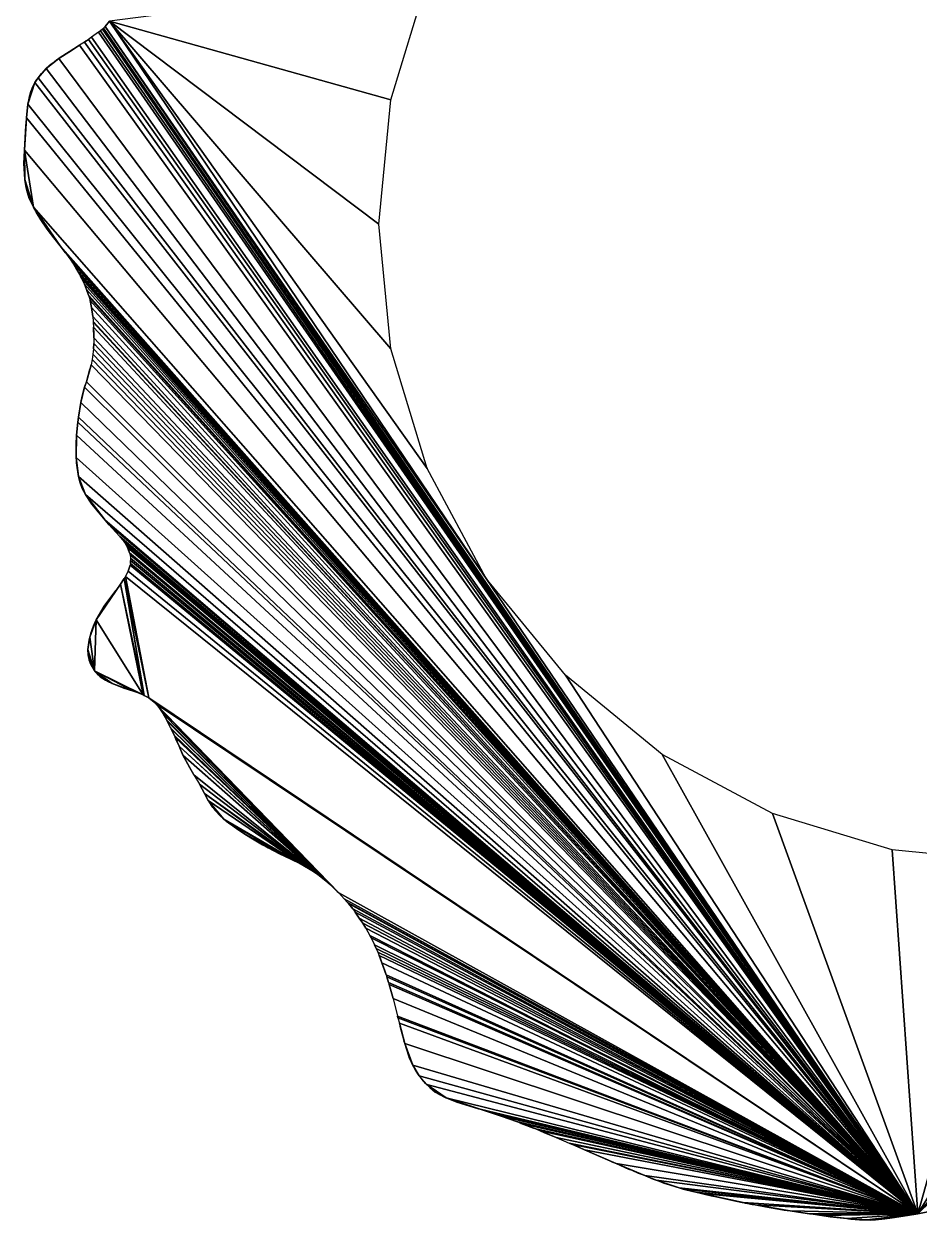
# Model space of a CAD drawing. Extents: x -96 to 94, y -97 to 94.
# Drawn here: x -96.5 to -9.5, y -96.8 to 19.5 of the extents above; entities that cross this region are included whole.
import ezdxf

# ---------------------------------------------------------------- set-up
doc = ezdxf.new("R2010")
doc.units = 0

msp = doc.modelspace()

# ---------------------------------------------------------------- linework, layer by layer
for points in [[(-88.18, 19.73, 86), (-60.81, 12.1, 86), (-57.28, 23.73, 86)], [(-89.23, 18.66, 86), (-89.91, 18.17, 86), (-9.59, -96.18, 86)], [(-89.05, 18.81, 86), (-89.23, 18.66, 86), (-9.59, -96.18, 86)], [(-88.86, 18.97, 86), (-89.05, 18.81, 86), (-9.59, -96.18, 86)], [(-88.77, 19.05, 86), (-88.86, 18.97, 86), (-9.59, -96.18, 86)], [(-88.6, 19.21, 86), (-88.77, 19.05, 86), (-9.59, -96.18, 86)], [(-88.18, 19.73, 86), (-88.36, 19.51, 86), (-88.6, 19.21, 86)], [(-88.18, 19.73, 86), (-88.6, 19.21, 86), (-51.55, -34.45, 86)], [(-88.6, 19.21, 86), (-9.59, -96.18, 86), (-51.55, -34.45, 86)], [(-88.18, 19.73, 86), (-51.55, -34.45, 86), (-57.28, -23.73, 86)], [(-88.18, 19.73, 86), (-57.28, -23.73, 86), (-60.81, -12.1, 86)], [(-88.18, 19.73, 86), (-60.81, -12.1, 86), (-62, 0, 86)], [(-88.18, 19.73, 86), (-62, 0, 86), (-60.81, 12.1, 86)], [(-90.6, 17.7, 86), (-91.08, 17.39, 86), (-9.59, -96.18, 86)], [(-90.22, 17.95, 86), (-90.43, 17.82, 86), (-90.6, 17.7, 86)], [(-90.22, 17.95, 86), (-90.6, 17.7, 86), (-9.59, -96.18, 86)], [(-89.91, 18.17, 86), (-90.22, 17.95, 86), (-9.59, -96.18, 86)], [(-91.08, 17.39, 86), (-91.78, 16.95, 86), (-93.1, 16.1, 86)], [(-91.08, 17.39, 86), (-93.1, 16.1, 86), (-9.59, -96.18, 86)], [(-91.78, 16.95, 86), (-92.1, 16.74, 86), (-93.1, 16.1, 86)], [(-92.1, 16.74, 86), (-92.37, 16.59, 86), (-93.1, 16.1, 86)], [(-92.37, 16.59, 86), (-93.06, 16.13, 86), (-93.1, 16.1, 86)], [(-91.08, 17.39, 86), (-91.48, 17.14, 86), (-91.78, 16.95, 86)], [(-94.33, 15.12, 86), (-94.78, 14.66, 86), (-95.12, 14.24, 86)], [(-94.33, 15.12, 86), (-95.12, 14.24, 86), (-9.59, -96.18, 86)], [(-94.33, 15.12, 86), (-94.44, 15.03, 86), (-94.78, 14.66, 86)], [(-93.1, 16.1, 86), (-93.56, 15.76, 86), (-94.33, 15.12, 86)], [(-93.1, 16.1, 86), (-94.33, 15.12, 86), (-9.59, -96.18, 86)], [(-93.56, 15.76, 86), (-93.68, 15.66, 86), (-94.33, 15.12, 86)], [(-93.68, 15.66, 86), (-93.85, 15.55, 86), (-94.33, 15.12, 86)], [(-93.85, 15.55, 86), (-93.93, 15.49, 86), (-94.33, 15.12, 86)], [(-93.1, 16.1, 86), (-93.28, 15.97, 86), (-93.56, 15.76, 86)], [(-95.12, 14.24, 86), (-95.24, 14.08, 86), (-95.42, 13.77, 86)], [(-95.12, 14.24, 86), (-95.42, 13.77, 86), (-9.59, -96.18, 86)], [(-95.24, 14.08, 86), (-95.31, 13.99, 86), (-95.42, 13.77, 86)], [(-94.78, 14.66, 86), (-94.82, 14.62, 86), (-95.12, 14.24, 86)], [(-94.82, 14.62, 86), (-95.03, 14.36, 86), (-95.12, 14.24, 86)], [(-95.42, 13.77, 86), (-95.7, 13.22, 86), (-96.1, 11.68, 86)], [(-95.42, 13.77, 86), (-96.1, 11.68, 86), (-9.59, -96.18, 86)], [(-95.7, 13.22, 86), (-95.82, 12.94, 86), (-96.1, 11.68, 86)], [(-95.82, 12.94, 86), (-95.97, 12.42, 86), (-96.1, 11.68, 86)], [(-95.42, 13.77, 86), (-95.6, 13.46, 86), (-95.7, 13.22, 86)], [(-96.1, 11.68, 86), (-96.18, 11.03, 86), (-96.24, 10.33, 86)], [(-96.1, 11.68, 86), (-96.24, 10.33, 86), (-9.59, -96.18, 86)], [(-96.1, 11.68, 86), (-96.15, 11.38, 86), (-96.18, 11.03, 86)], [(-96.18, 11.03, 86), (-96.23, 10.58, 86), (-96.24, 10.33, 86)], [(-96.24, 10.33, 86), (-96.27, 9.97, 86), (-96.44, 7.2, 86)], [(-96.24, 10.33, 86), (-96.44, 7.2, 86), (-9.59, -96.18, 86)], [(-96.27, 9.97, 86), (-96.3, 9.6, 86), (-96.44, 7.2, 86)], [(-96.3, 9.6, 86), (-96.32, 9.44, 86), (-96.44, 7.2, 86)], [(-96.32, 9.44, 86), (-96.43, 7.76, 86), (-96.44, 7.2, 86)], [(-96.44, 7.2, 86), (-96.45, 7.13, 86), (-96.47, 6.56, 86)], [(-96.44, 7.2, 86), (-96.47, 6.56, 86), (-96.4, 4.35, 86)], [(-96.45, 7.13, 86), (-96.46, 6.99, 86), (-96.47, 6.56, 86)], [(-96.44, 7.2, 86), (-96.4, 4.35, 86), (-95.56, 1.64, 86)], [(-96.44, 7.2, 86), (-95.56, 1.64, 86), (-9.59, -96.18, 86)], [(-96.47, 6.56, 86), (-96.49, 6.15, 86), (-96.49, 5.9, 86)], [(-96.47, 6.56, 86), (-96.49, 5.9, 86), (-96.4, 4.35, 86)], [(-96.49, 5.9, 86), (-96.46, 5.25, 86), (-96.4, 4.35, 86)], [(-96.4, 4.35, 86), (-96.33, 3.86, 86), (-96.28, 3.55, 86)], [(-96.4, 4.35, 86), (-96.28, 3.55, 86), (-96.16, 3.05, 86)], [(-96.4, 4.35, 86), (-96.16, 3.05, 86), (-95.56, 1.64, 86)], [(-96.28, 3.55, 86), (-96.23, 3.32, 86), (-96.16, 3.05, 86)], [(-96.16, 3.05, 86), (-96.1, 2.85, 86), (-95.98, 2.51, 86)], [(-96.16, 3.05, 86), (-95.98, 2.51, 86), (-95.56, 1.64, 86)], [(-95.98, 2.51, 86), (-95.93, 2.4, 86), (-95.56, 1.64, 86)], [(-95.93, 2.4, 86), (-95.88, 2.28, 86), (-95.56, 1.64, 86)], [(-9.59, -96.18, 86), (90.93, 1.74, 86), (91.19, 2.52, 86)], [(-9.59, -96.18, 86), (91.19, 2.52, 86), (43.84, -43.84, 86)], [(-95.56, 1.64, 86), (-95.5, 1.52, 86), (-95.48, 1.48, 86)], [(-95.56, 1.64, 86), (-95.48, 1.48, 86), (-94.85, 0.43, 86)], [(-95.56, 1.64, 86), (-94.85, 0.43, 86), (-92.97, -2.1, 86)], [(-95.56, 1.64, 86), (-92.97, -2.1, 86), (-9.59, -96.18, 86)], [(-95.5, 1.52, 86), (-95.49, 1.5, 86), (-95.48, 1.48, 86)], [(-95.48, 1.48, 86), (-95.37, 1.27, 86), (-95.3, 1.16, 86)], [(-95.48, 1.48, 86), (-95.3, 1.16, 86), (-94.85, 0.43, 86)], [(-9.59, -96.18, 86), (1.95, -93.87, 86), (90.93, 1.74, 86)], [(-95.3, 1.16, 86), (-95.17, 0.94, 86), (-94.85, 0.43, 86)], [(-94.85, 0.43, 86), (-94.59, 0.03, 86), (-94.24, -0.47, 86)], [(-94.85, 0.43, 86), (-94.24, -0.47, 86), (-93.57, -1.34, 86)], [(-94.85, 0.43, 86), (-93.57, -1.34, 86), (-92.97, -2.1, 86)], [(-94.24, -0.47, 86), (-94.07, -0.71, 86), (-93.57, -1.34, 86)], [(-93.57, -1.34, 86), (-93.17, -1.85, 86), (-92.97, -2.1, 86)], [(-92.97, -2.1, 86), (-92.63, -2.56, 86), (-92.45, -2.79, 86)], [(-92.97, -2.1, 86), (-92.45, -2.79, 86), (-9.59, -96.18, 86)], [(-92.45, -2.79, 86), (-91.94, -3.49, 86), (-9.59, -96.18, 86)], [(-91.94, -3.49, 86), (-91.76, -3.76, 86), (-9.59, -96.18, 86)], [(-91.76, -3.76, 86), (-91.68, -3.88, 86), (-9.59, -96.18, 86)], [(-91.68, -3.88, 86), (-91.37, -4.4, 86), (-9.59, -96.18, 86)], [(-91.37, -4.4, 86), (-91.09, -4.9, 86), (-9.59, -96.18, 86)], [(-91.09, -4.9, 86), (-90.99, -5.08, 86), (-9.59, -96.18, 86)], [(-90.99, -5.08, 86), (-90.92, -5.23, 86), (-90.86, -5.32, 86)], [(-90.99, -5.08, 86), (-90.86, -5.32, 86), (-9.59, -96.18, 86)], [(-90.86, -5.32, 86), (-90.63, -5.81, 86), (-9.59, -96.18, 86)], [(-90.63, -5.81, 86), (-90.62, -5.84, 86), (-9.59, -96.18, 86)], [(-90.62, -5.84, 86), (-90.61, -5.87, 86), (-90.41, -6.34, 86)], [(-90.62, -5.84, 86), (-90.41, -6.34, 86), (-9.59, -96.18, 86)], [(-90.41, -6.34, 86), (-90.27, -6.73, 86), (-90.2, -6.89, 86)], [(-90.41, -6.34, 86), (-90.2, -6.89, 86), (-9.59, -96.18, 86)], [(-90.2, -6.89, 86), (-90.15, -7.1, 86), (-9.59, -96.18, 86)], [(-90.15, -7.1, 86), (-90.07, -7.41, 86), (-9.59, -96.18, 86)], [(-90.07, -7.41, 86), (-90.03, -7.67, 86), (-89.94, -8.1, 86)], [(-90.07, -7.41, 86), (-89.94, -8.1, 86), (-9.59, -96.18, 86)], [(-89.94, -8.1, 86), (-89.91, -8.37, 86), (-89.81, -8.98, 86)], [(-89.94, -8.1, 86), (-89.81, -8.98, 86), (-9.59, -96.18, 86)], [(-89.81, -8.98, 86), (-89.76, -9.47, 86), (-9.59, -96.18, 86)], [(-89.76, -9.47, 86), (-89.76, -9.53, 86), (-9.59, -96.18, 86)], [(-89.76, -9.53, 86), (-89.73, -10.02, 86), (-9.59, -96.18, 86)], [(-89.73, -10.02, 86), (-89.71, -10.69, 86), (-89.7, -11.06, 86)], [(-89.73, -10.02, 86), (-89.7, -11.06, 86), (-9.59, -96.18, 86)], [(-89.71, -11.59, 86), (-89.72, -11.69, 86), (-89.74, -12.11, 86)], [(-89.71, -11.59, 86), (-89.74, -12.11, 86), (-9.59, -96.18, 86)], [(-89.7, -11.06, 86), (-89.71, -11.59, 86), (-9.59, -96.18, 86)], [(-89.79, -12.63, 86), (-89.87, -13.15, 86), (-9.59, -96.18, 86)], [(-89.74, -12.11, 86), (-89.79, -12.63, 86), (-9.59, -96.18, 86)], [(-89.97, -13.67, 86), (-90.09, -14.09, 86), (-90.42, -15.31, 86)], [(-89.97, -13.67, 86), (-90.42, -15.31, 86), (-9.59, -96.18, 86)], [(-89.87, -13.15, 86), (-89.97, -13.67, 86), (-9.59, -96.18, 86)], [(-90.09, -14.09, 86), (-90.3, -14.83, 86), (-90.42, -15.31, 86)], [(-90.6, -15.83, 86), (-90.84, -16.73, 86), (-90.95, -17.33, 86)], [(-90.6, -15.83, 86), (-90.95, -17.33, 86), (-9.59, -96.18, 86)], [(-90.6, -15.83, 86), (-90.74, -16.28, 86), (-90.84, -16.73, 86)], [(-90.42, -15.31, 86), (-90.48, -15.47, 86), (-90.6, -15.83, 86)], [(-90.42, -15.31, 86), (-90.6, -15.83, 86), (-9.59, -96.18, 86)], [(-90.48, -15.47, 86), (-90.58, -15.76, 86), (-90.6, -15.83, 86)], [(-90.95, -17.33, 86), (-91.15, -18.37, 86), (-91.2, -18.75, 86)], [(-90.95, -17.33, 86), (-91.2, -18.75, 86), (-9.59, -96.18, 86)], [(-90.84, -16.73, 86), (-90.9, -17.04, 86), (-90.95, -17.33, 86)], [(-90.84, -16.73, 86), (-90.86, -16.8, 86), (-90.9, -17.04, 86)], [(-91.26, -19.25, 86), (-91.36, -20.15, 86), (-91.38, -20.52, 86)], [(-91.26, -19.25, 86), (-91.38, -20.52, 86), (-9.59, -96.18, 86)], [(-91.2, -18.75, 86), (-91.24, -19, 86), (-91.26, -19.25, 86)], [(-91.2, -18.75, 86), (-91.26, -19.25, 86), (-9.59, -96.18, 86)], [(-91.38, -20.52, 86), (-91.41, -20.98, 86), (-91.41, -22.69, 86)], [(-91.38, -20.52, 86), (-91.41, -22.69, 86), (-9.59, -96.18, 86)], [(-91.41, -20.98, 86), (-91.43, -21.61, 86), (-91.41, -22.69, 86)], [(-91.43, -21.61, 86), (-91.42, -22.54, 86), (-91.41, -22.69, 86)], [(-91.41, -22.69, 86), (-91.39, -23.07, 86), (-91.19, -24.52, 86)], [(-91.41, -22.69, 86), (-91.19, -24.52, 86), (-9.59, -96.18, 86)], [(-91.39, -23.07, 86), (-91.38, -23.19, 86), (-91.19, -24.52, 86)], [(-91.38, -23.19, 86), (-91.28, -24.11, 86), (-91.19, -24.52, 86)], [(-91.19, -24.52, 86), (-91.17, -24.63, 86), (-91.04, -25.15, 86)], [(-91.19, -24.52, 86), (-91.04, -25.15, 86), (-90.52, -26.26, 86)], [(-91.19, -24.52, 86), (-90.52, -26.26, 86), (-9.59, -96.18, 86)], [(-91.17, -24.63, 86), (-91.16, -24.7, 86), (-91.04, -25.15, 86)], [(-91.04, -25.15, 86), (-90.92, -25.47, 86), (-90.84, -25.68, 86)], [(-91.04, -25.15, 86), (-90.84, -25.68, 86), (-90.52, -26.26, 86)], [(-90.84, -25.68, 86), (-90.56, -26.2, 86), (-90.52, -26.26, 86)], [(-90.52, -26.26, 86), (-90.3, -26.6, 86), (-89.88, -27.22, 86)], [(-90.52, -26.26, 86), (-89.88, -27.22, 86), (-88.61, -28.78, 86)], [(-90.52, -26.26, 86), (-88.61, -28.78, 86), (-9.59, -96.18, 86)], [(-89.88, -27.22, 86), (-89.3, -27.95, 86), (-88.61, -28.78, 86)], [(-88.61, -28.78, 86), (-88.47, -28.92, 86), (-88.27, -29.15, 86)], [(-88.61, -28.78, 86), (-88.27, -29.15, 86), (-9.59, -96.18, 86)], [(-88.27, -29.15, 86), (-87.16, -30.35, 86), (-9.59, -96.18, 86)], [(-87.16, -30.35, 86), (-87, -30.55, 86), (-9.59, -96.18, 86)], [(-87, -30.55, 86), (-86.75, -30.87, 86), (-9.59, -96.18, 86)], [(-86.75, -30.87, 86), (-86.6, -31.12, 86), (-9.59, -96.18, 86)], [(-86.6, -31.12, 86), (-86.43, -31.42, 86), (-9.59, -96.18, 86)], [(-86.43, -31.42, 86), (-86.3, -31.76, 86), (-86.22, -31.93, 86)], [(-86.43, -31.42, 86), (-86.22, -31.93, 86), (-9.59, -96.18, 86)], [(-86.22, -31.93, 86), (-86.17, -32.15, 86), (-9.59, -96.18, 86)], [(-86.17, -32.15, 86), (-86.12, -32.46, 86), (-9.59, -96.18, 86)], [(-86.12, -32.46, 86), (-86.12, -32.68, 86), (-9.59, -96.18, 86)], [(-86.18, -33.15, 86), (-86.33, -33.63, 86), (-86.35, -33.73, 86)], [(-86.18, -33.15, 86), (-86.35, -33.73, 86), (-9.59, -96.18, 86)], [(-86.13, -32.98, 86), (-86.18, -33.15, 86), (-9.59, -96.18, 86)], [(-86.12, -32.68, 86), (-86.13, -32.86, 86), (-86.13, -32.98, 86)], [(-86.12, -32.68, 86), (-86.13, -32.98, 86), (-9.59, -96.18, 86)], [(-86.76, -34.45, 86), (-87.04, -34.87, 86), (-87.12, -34.99, 86)], [(-86.76, -34.45, 86), (-87.12, -34.99, 86), (-84.79, -45.8, 86)], [(-86.63, -34.23, 86), (-86.76, -34.45, 86), (-84.36, -46.03, 86)], [(-86.76, -34.45, 86), (-84.79, -45.8, 86), (-84.36, -46.03, 86)], [(-86.35, -33.73, 86), (-86.47, -33.92, 86), (-86.63, -34.23, 86)], [(-86.35, -33.73, 86), (-86.63, -34.23, 86), (-9.59, -96.18, 86)], [(-86.63, -34.23, 86), (-84.36, -46.03, 86), (-9.59, -96.18, 86)], [(-9.59, -96.18, 86), (-43.84, -43.84, 86), (-51.55, -34.45, 86)], [(-87.12, -34.99, 86), (-87.55, -35.59, 86), (-89.46, -38.47, 86)], [(-87.12, -34.99, 86), (-89.46, -38.47, 86), (-84.9, -45.74, 86)], [(-87.55, -35.59, 86), (-88.68, -37.14, 86), (-89.46, -38.47, 86)], [(-87.55, -35.59, 86), (-88.34, -36.65, 86), (-88.68, -37.14, 86)], [(-87.12, -34.99, 86), (-84.9, -45.74, 86), (-84.79, -45.8, 86)], [(-88.68, -37.14, 86), (-88.69, -37.16, 86), (-89.46, -38.47, 86)], [(-88.69, -37.16, 86), (-89.04, -37.68, 86), (-89.46, -38.47, 86)], [(-89.46, -38.47, 86), (-89.73, -39.03, 86), (-90.1, -40.15, 86)], [(-89.46, -38.47, 86), (-90.1, -40.15, 86), (-89.64, -43.42, 86)], [(-89.73, -39.03, 86), (-89.87, -39.39, 86), (-90.1, -40.15, 86)], [(-89.87, -39.39, 86), (-90.01, -39.77, 86), (-90.1, -40.15, 86)], [(-89.73, -39.03, 86), (-89.83, -39.25, 86), (-89.87, -39.39, 86)], [(-89.46, -38.47, 86), (-89.57, -38.66, 86), (-89.73, -39.03, 86)], [(-89.57, -38.66, 86), (-89.6, -38.73, 86), (-89.73, -39.03, 86)], [(-89.46, -38.47, 86), (-89.64, -43.42, 86), (-84.9, -45.74, 86)], [(-90.1, -40.15, 86), (-90.16, -40.43, 86), (-90.28, -41.33, 86)], [(-90.1, -40.15, 86), (-90.28, -41.33, 86), (-89.64, -43.42, 86)], [(-90.16, -40.43, 86), (-90.24, -40.81, 86), (-90.28, -41.33, 86)], [(-90.1, -40.15, 86), (-90.14, -40.29, 86), (-90.16, -40.43, 86)], [(-90.28, -41.33, 86), (-90.28, -41.36, 86), (-90.26, -41.85, 86)], [(-90.28, -41.33, 86), (-90.26, -41.85, 86), (-89.64, -43.42, 86)], [(-90.26, -41.85, 86), (-90.17, -42.38, 86), (-90.12, -42.48, 86)], [(-90.26, -41.85, 86), (-90.12, -42.48, 86), (-89.64, -43.42, 86)], [(-90.12, -42.48, 86), (-90.08, -42.59, 86), (-89.64, -43.42, 86)], [(-90.08, -42.59, 86), (-89.97, -42.9, 86), (-89.64, -43.42, 86)], [(-89.64, -43.42, 86), (-89.6, -43.47, 86), (-89.38, -43.7, 86)], [(-89.64, -43.42, 86), (-89.38, -43.7, 86), (-89.08, -43.98, 86)], [(-89.64, -43.42, 86), (-89.08, -43.98, 86), (-87.92, -44.65, 86)], [(-89.64, -43.42, 86), (-87.92, -44.65, 86), (-85.94, -45.35, 86)], [(-89.64, -43.42, 86), (-85.94, -45.35, 86), (-85.46, -45.51, 86)], [(-89.64, -43.42, 86), (-85.46, -45.51, 86), (-84.9, -45.74, 86)], [(-89.38, -43.7, 86), (-89.13, -43.94, 86), (-89.08, -43.98, 86)], [(-89.08, -43.98, 86), (-88.86, -44.13, 86), (-88.57, -44.31, 86)], [(-89.08, -43.98, 86), (-88.57, -44.31, 86), (-87.92, -44.65, 86)], [(-9.59, -96.18, 86), (-34.45, -51.55, 86), (-43.84, -43.84, 86)], [(-9.59, -96.18, 86), (43.84, -43.84, 86), (34.45, -51.55, 86)], [(-88.57, -44.31, 86), (-88.33, -44.46, 86), (-87.92, -44.65, 86)], [(-87.92, -44.65, 86), (-87.82, -44.69, 86), (-87.18, -44.94, 86)], [(-87.92, -44.65, 86), (-87.18, -44.94, 86), (-87.01, -45, 86)], [(-87.92, -44.65, 86), (-87.01, -45, 86), (-85.94, -45.35, 86)], [(-87.18, -44.94, 86), (-87.1, -44.97, 86), (-87.01, -45, 86)], [(-87.01, -45, 86), (-86.77, -45.09, 86), (-86.45, -45.2, 86)], [(-87.01, -45, 86), (-86.45, -45.2, 86), (-85.94, -45.35, 86)], [(-86.45, -45.2, 86), (-86.25, -45.26, 86), (-85.94, -45.35, 86)], [(-84.79, -45.8, 86), (-84.59, -45.91, 86), (-84.36, -46.03, 86)], [(-84.36, -46.03, 86), (-84.16, -46.19, 86), (-9.59, -96.18, 86)], [(-84.16, -46.19, 86), (-83.87, -46.43, 86), (-9.59, -96.18, 86)], [(-83.87, -46.43, 86), (-83.73, -46.56, 86), (-9.59, -96.18, 86)], [(-83.73, -46.56, 86), (-83.64, -46.66, 86), (-65.89, -64.99, 86)], [(-83.73, -46.56, 86), (-65.89, -64.99, 86), (-9.59, -96.18, 86)], [(-83.64, -46.66, 86), (-83.39, -46.98, 86), (-65.89, -64.99, 86)], [(-83.39, -46.98, 86), (-83, -47.55, 86), (-65.89, -64.99, 86)], [(-83, -47.55, 86), (-82.63, -48.19, 86), (-65.89, -64.99, 86)], [(-82.63, -48.19, 86), (-82.59, -48.26, 86), (-65.89, -64.99, 86)], [(-82.59, -48.26, 86), (-82.23, -48.96, 86), (-66.03, -64.85, 86)], [(-82.59, -48.26, 86), (-66.03, -64.85, 86), (-65.89, -64.99, 86)], [(-82.23, -48.96, 86), (-82.18, -49.06, 86), (-66.7, -64.2, 86)], [(-82.23, -48.96, 86), (-66.7, -64.2, 86), (-66.03, -64.85, 86)], [(-82.18, -49.06, 86), (-82.06, -49.34, 86), (-81.89, -49.65, 86)], [(-82.18, -49.06, 86), (-81.89, -49.65, 86), (-66.7, -64.2, 86)], [(-81.89, -49.65, 86), (-81.78, -49.9, 86), (-66.7, -64.2, 86)], [(-81.78, -49.9, 86), (-81.71, -50.08, 86), (-81.4, -50.73, 86)], [(-81.78, -49.9, 86), (-81.4, -50.73, 86), (-66.94, -63.99, 86)], [(-81.78, -49.9, 86), (-66.94, -63.99, 86), (-66.7, -64.2, 86)], [(-81.71, -50.08, 86), (-81.55, -50.44, 86), (-81.4, -50.73, 86)], [(-81.4, -50.73, 86), (-81.03, -51.59, 86), (-81.03, -51.6, 86)], [(-81.4, -50.73, 86), (-81.03, -51.6, 86), (-67.46, -63.57, 86)], [(-81.4, -50.73, 86), (-67.46, -63.57, 86), (-66.94, -63.99, 86)], [(-81.03, -51.59, 86), (-81.03, -51.6, 86), (-81.03, -51.6, 86)], [(-81.03, -51.6, 86), (-80.69, -52.26, 86), (-79.97, -53.51, 86)], [(-81.03, -51.6, 86), (-79.97, -53.51, 86), (-67.75, -63.35, 86)], [(-81.03, -51.6, 86), (-67.75, -63.35, 86), (-67.46, -63.57, 86)], [(-80.69, -52.26, 86), (-80.5, -52.6, 86), (-79.97, -53.51, 86)], [(-9.59, -96.18, 86), (-23.73, -57.28, 86), (-34.45, -51.55, 86)], [(-9.59, -96.18, 86), (34.45, -51.55, 86), (23.73, -57.28, 86)], [(-80.5, -52.6, 86), (-80, -53.46, 86), (-79.97, -53.51, 86)], [(-79.97, -53.51, 86), (-79.44, -54.42, 86), (-67.93, -63.22, 86)], [(-79.97, -53.51, 86), (-67.93, -63.22, 86), (-67.75, -63.35, 86)], [(-79.44, -54.42, 86), (-79.4, -54.5, 86), (-78.95, -55.32, 86)], [(-79.44, -54.42, 86), (-78.95, -55.32, 86), (-67.93, -63.22, 86)], [(-79.4, -54.5, 86), (-78.96, -55.3, 86), (-78.95, -55.32, 86)], [(-78.95, -55.32, 86), (-78.94, -55.34, 86), (-68.51, -62.83, 86)], [(-78.95, -55.32, 86), (-68.51, -62.83, 86), (-67.93, -63.22, 86)], [(-78.94, -55.34, 86), (-78.62, -55.95, 86), (-78.58, -56.02, 86)], [(-78.94, -55.34, 86), (-78.58, -56.02, 86), (-69.38, -62.3, 86)], [(-78.94, -55.34, 86), (-69.38, -62.3, 86), (-68.51, -62.83, 86)], [(-78.58, -56.02, 86), (-78.5, -56.15, 86), (-77.05, -57.84, 86)], [(-78.58, -56.02, 86), (-77.05, -57.84, 86), (-69.38, -62.3, 86)], [(-78.5, -56.15, 86), (-78.29, -56.46, 86), (-78.12, -56.68, 86)], [(-78.5, -56.15, 86), (-78.12, -56.68, 86), (-77.05, -57.84, 86)], [(-78.12, -56.68, 86), (-77.91, -56.99, 86), (-77.05, -57.84, 86)], [(-77.91, -56.99, 86), (-77.42, -57.51, 86), (-77.05, -57.84, 86)], [(-77.05, -57.84, 86), (-76.91, -57.96, 86), (-76.6, -58.19, 86)], [(-77.05, -57.84, 86), (-76.6, -58.19, 86), (-69.54, -62.21, 86)], [(-77.05, -57.84, 86), (-69.54, -62.21, 86), (-69.47, -62.25, 86)], [(-77.05, -57.84, 86), (-69.47, -62.25, 86), (-69.38, -62.3, 86)], [(-76.91, -57.96, 86), (-76.8, -58.05, 86), (-76.6, -58.19, 86)], [(-9.59, -96.18, 86), (-12.1, -60.81, 86), (-23.73, -57.28, 86)], [(-9.59, -96.18, 86), (23.73, -57.28, 86), (12.1, -60.81, 86)], [(-76.6, -58.19, 86), (-76.18, -58.49, 86), (-75.1, -59.21, 86)], [(-76.6, -58.19, 86), (-75.1, -59.21, 86), (-69.54, -62.21, 86)], [(-76.18, -58.49, 86), (-75.7, -58.82, 86), (-75.1, -59.21, 86)], [(-75.7, -58.82, 86), (-75.31, -59.08, 86), (-75.1, -59.21, 86)], [(-75.1, -59.21, 86), (-74.44, -59.63, 86), (-72.76, -60.61, 86)], [(-75.1, -59.21, 86), (-72.76, -60.61, 86), (-70.6, -61.69, 86)], [(-75.1, -59.21, 86), (-70.6, -61.69, 86), (-69.54, -62.21, 86)], [(-74.44, -59.63, 86), (-73.31, -60.31, 86), (-72.76, -60.61, 86)], [(-72.76, -60.61, 86), (-71.64, -61.19, 86), (-70.6, -61.69, 86)], [(-9.59, -96.18, 86), (0, -62, 86), (-12.1, -60.81, 86)], [(-9.59, -96.18, 86), (12.1, -60.81, 86), (0, -62, 86)], [(-70.6, -61.69, 86), (-70.59, -61.69, 86), (-70.59, -61.69, 86)], [(-70.6, -61.69, 86), (-70.59, -61.69, 86), (-69.54, -62.21, 86)], [(-70.59, -61.69, 86), (-70.59, -61.69, 86), (-69.54, -62.21, 86)], [(-67.46, -63.57, 86), (-67.16, -63.82, 86), (-66.94, -63.99, 86)], [(-66.7, -64.2, 86), (-66.07, -64.82, 86), (-66.03, -64.85, 86)], [(-65.89, -64.99, 86), (-65.35, -65.57, 86), (-9.59, -96.18, 86)], [(-65.35, -65.57, 86), (-65.04, -65.93, 86), (-9.59, -96.18, 86)], [(-65.04, -65.93, 86), (-64.95, -66.04, 86), (-9.59, -96.18, 86)], [(-64.95, -66.04, 86), (-64.86, -66.16, 86), (-64.53, -66.56, 86)], [(-64.95, -66.04, 86), (-64.53, -66.56, 86), (-9.59, -96.18, 86)], [(-64.53, -66.56, 86), (-64.3, -66.86, 86), (-9.59, -96.18, 86)], [(-64.3, -66.86, 86), (-63.99, -67.33, 86), (-63.9, -67.44, 86)], [(-64.3, -66.86, 86), (-63.9, -67.44, 86), (-9.59, -96.18, 86)], [(-63.9, -67.44, 86), (-63.72, -67.71, 86), (-63.56, -67.95, 86)], [(-63.9, -67.44, 86), (-63.56, -67.95, 86), (-9.59, -96.18, 86)], [(-63.56, -67.95, 86), (-63.46, -68.13, 86), (-63.27, -68.44, 86)], [(-63.56, -67.95, 86), (-63.27, -68.44, 86), (-9.59, -96.18, 86)], [(-63.27, -68.44, 86), (-62.86, -69.15, 86), (-9.59, -96.18, 86)], [(-62.86, -69.15, 86), (-62.77, -69.34, 86), (-62.74, -69.37, 86)], [(-62.86, -69.15, 86), (-62.74, -69.37, 86), (-9.59, -96.18, 86)], [(-62.74, -69.37, 86), (-62.42, -70.04, 86), (-9.59, -96.18, 86)], [(-62.42, -70.04, 86), (-62.32, -70.25, 86), (-62.24, -70.4, 86)], [(-62.42, -70.04, 86), (-62.24, -70.4, 86), (-9.59, -96.18, 86)], [(-62.24, -70.4, 86), (-62.08, -70.77, 86), (-9.59, -96.18, 86)], [(-62.08, -70.77, 86), (-61.96, -71.08, 86), (-9.59, -96.18, 86)], [(-61.96, -71.08, 86), (-61.87, -71.32, 86), (-61.69, -71.8, 86)], [(-61.96, -71.08, 86), (-61.69, -71.8, 86), (-9.59, -96.18, 86)], [(-61.69, -71.8, 86), (-61.45, -72.49, 86), (-61.28, -72.95, 86)], [(-61.69, -71.8, 86), (-61.28, -72.95, 86), (-9.59, -96.18, 86)], [(-61.28, -72.95, 86), (-61.21, -73.16, 86), (-9.59, -96.18, 86)], [(-61.21, -73.16, 86), (-61.15, -73.38, 86), (-61.05, -73.69, 86)], [(-61.21, -73.16, 86), (-61.05, -73.69, 86), (-9.59, -96.18, 86)], [(-61.05, -73.69, 86), (-60.98, -73.91, 86), (-9.59, -96.18, 86)], [(-60.98, -73.91, 86), (-60.72, -74.87, 86), (-60.6, -75.25, 86)], [(-60.98, -73.91, 86), (-60.6, -75.25, 86), (-9.59, -96.18, 86)], [(-60.6, -75.25, 86), (-60.18, -76.97, 86), (-9.59, -96.18, 86)], [(-60.18, -76.97, 86), (-60.15, -77.07, 86), (-60.13, -77.15, 86)], [(-60.18, -76.97, 86), (-60.13, -77.15, 86), (-9.59, -96.18, 86)], [(-60.13, -77.15, 86), (-59.99, -77.65, 86), (-9.59, -96.18, 86)], [(-59.99, -77.65, 86), (-59.91, -77.97, 86), (-59.46, -79.65, 86)], [(-59.99, -77.65, 86), (-59.46, -79.65, 86), (-9.59, -96.18, 86)], [(-59.91, -77.97, 86), (-59.82, -78.39, 86), (-59.67, -78.91, 86)], [(-59.91, -77.97, 86), (-59.67, -78.91, 86), (-59.46, -79.65, 86)], [(-59.67, -78.91, 86), (-59.56, -79.36, 86), (-59.46, -79.65, 86)], [(-59.56, -79.36, 86), (-59.51, -79.53, 86), (-59.46, -79.65, 86)], [(-59.46, -79.65, 86), (-59.11, -80.78, 86), (-59.08, -80.87, 86)], [(-59.46, -79.65, 86), (-59.08, -80.87, 86), (-58.7, -81.73, 86)], [(-59.46, -79.65, 86), (-58.7, -81.73, 86), (-9.59, -96.18, 86)], [(-59.08, -80.87, 86), (-59.04, -80.98, 86), (-59.03, -81, 86)], [(-59.08, -80.87, 86), (-59.03, -81, 86), (-58.7, -81.73, 86)], [(-59.03, -81, 86), (-58.82, -81.52, 86), (-58.7, -81.73, 86)], [(-58.82, -81.52, 86), (-58.77, -81.61, 86), (-58.7, -81.73, 86)], [(-58.7, -81.73, 86), (-58.57, -82.01, 86), (-58.44, -82.22, 86)], [(-58.7, -81.73, 86), (-58.44, -82.22, 86), (-58.08, -82.77, 86)], [(-58.7, -81.73, 86), (-58.08, -82.77, 86), (-9.59, -96.18, 86)], [(-58.44, -82.22, 86), (-58.23, -82.56, 86), (-58.08, -82.77, 86)], [(-58.08, -82.77, 86), (-57.7, -83.25, 86), (-57.33, -83.62, 86)], [(-58.08, -82.77, 86), (-57.33, -83.62, 86), (-9.59, -96.18, 86)], [(-57.7, -83.25, 86), (-57.55, -83.42, 86), (-57.33, -83.62, 86)], [(-57.33, -83.62, 86), (-57.02, -83.92, 86), (-55.46, -84.92, 86)], [(-57.33, -83.62, 86), (-55.46, -84.92, 86), (-9.59, -96.18, 86)], [(-57.02, -83.92, 86), (-56.5, -84.35, 86), (-56.08, -84.59, 86)], [(-57.02, -83.92, 86), (-56.08, -84.59, 86), (-55.46, -84.92, 86)], [(-56.08, -84.59, 86), (-55.97, -84.66, 86), (-55.46, -84.92, 86)], [(-55.97, -84.66, 86), (-55.67, -84.81, 86), (-55.46, -84.92, 86)], [(-55.46, -84.92, 86), (-55.34, -84.96, 86), (-54.41, -85.33, 86)], [(-55.46, -84.92, 86), (-54.41, -85.33, 86), (-52.13, -86.02, 86)], [(-55.46, -84.92, 86), (-52.13, -86.02, 86), (-9.59, -96.18, 86)], [(-54.41, -85.33, 86), (-52.31, -85.97, 86), (-52.13, -86.02, 86)], [(-52.13, -86.02, 86), (-51.75, -86.14, 86), (-9.59, -96.18, 86)], [(-51.75, -86.14, 86), (-51.45, -86.24, 86), (-9.59, -96.18, 86)], [(-51.45, -86.24, 86), (-51.36, -86.27, 86), (-50.1, -86.69, 86)], [(-51.45, -86.24, 86), (-50.1, -86.69, 86), (-9.59, -96.18, 86)], [(-50.1, -86.69, 86), (-49.9, -86.76, 86), (-48.6, -87.23, 86)], [(-50.1, -86.69, 86), (-48.6, -87.23, 86), (-9.59, -96.18, 86)], [(-48.6, -87.23, 86), (-48.26, -87.36, 86), (-9.59, -96.18, 86)], [(-48.26, -87.36, 86), (-48.15, -87.4, 86), (-9.59, -96.18, 86)], [(-48.15, -87.4, 86), (-46.94, -87.86, 86), (-46.74, -87.94, 86)], [(-48.15, -87.4, 86), (-46.74, -87.94, 86), (-9.59, -96.18, 86)], [(-46.74, -87.94, 86), (-46.3, -88.12, 86), (-9.59, -96.18, 86)], [(-46.3, -88.12, 86), (-45.96, -88.27, 86), (-44.75, -88.77, 86)], [(-46.3, -88.12, 86), (-44.75, -88.77, 86), (-9.59, -96.18, 86)], [(-44.75, -88.77, 86), (-43.5, -89.31, 86), (-9.59, -96.18, 86)], [(-43.5, -89.31, 86), (-43.26, -89.42, 86), (-43.17, -89.45, 86)], [(-43.5, -89.31, 86), (-43.17, -89.45, 86), (-9.59, -96.18, 86)], [(-43.17, -89.45, 86), (-42.55, -89.72, 86), (-42, -89.96, 86)], [(-43.17, -89.45, 86), (-42, -89.96, 86), (-9.59, -96.18, 86)], [(-42.55, -89.72, 86), (-42.42, -89.79, 86), (-42, -89.96, 86)], [(-42, -89.96, 86), (-39.52, -91.05, 86), (-38.91, -91.31, 86)], [(-42, -89.96, 86), (-38.91, -91.31, 86), (-9.59, -96.18, 86)], [(-39.52, -91.05, 86), (-39.28, -91.16, 86), (-38.91, -91.31, 86)], [(-38.91, -91.31, 86), (-37.71, -91.84, 86), (-37.4, -91.96, 86)], [(-38.91, -91.31, 86), (-37.4, -91.96, 86), (-36.14, -92.48, 86)], [(-38.91, -91.31, 86), (-36.14, -92.48, 86), (-9.59, -96.18, 86)], [(-37.4, -91.96, 86), (-36.78, -92.24, 86), (-36.5, -92.34, 86)], [(-37.4, -91.96, 86), (-36.5, -92.34, 86), (-36.14, -92.48, 86)], [(-36.14, -92.48, 86), (-36.07, -92.51, 86), (-35.63, -92.7, 86)], [(-36.14, -92.48, 86), (-35.63, -92.7, 86), (-35.04, -92.91, 86)], [(-36.14, -92.48, 86), (-35.04, -92.91, 86), (-9.59, -96.18, 86)], [(-35.63, -92.7, 86), (-35.47, -92.77, 86), (-35.04, -92.91, 86)], [(-35.47, -92.77, 86), (-35.31, -92.82, 86), (-35.04, -92.91, 86)], [(-35.04, -92.91, 86), (-34.74, -93.01, 86), (-32.8, -93.65, 86)], [(-35.04, -92.91, 86), (-32.8, -93.65, 86), (-9.59, -96.18, 86)], [(-34.74, -93.01, 86), (-34.28, -93.2, 86), (-33.75, -93.37, 86)], [(-34.74, -93.01, 86), (-33.75, -93.37, 86), (-32.8, -93.65, 86)], [(-34.28, -93.2, 86), (-34.06, -93.28, 86), (-33.75, -93.37, 86)], [(-33.75, -93.37, 86), (-33.11, -93.57, 86), (-32.8, -93.65, 86)], [(-32.8, -93.65, 86), (-32.5, -93.75, 86), (-32.39, -93.78, 86)], [(-32.8, -93.65, 86), (-32.39, -93.78, 86), (-9.59, -96.18, 86)], [(-32.39, -93.78, 86), (-31.48, -94.01, 86), (-31.18, -94.08, 86)], [(-32.39, -93.78, 86), (-31.18, -94.08, 86), (-9.59, -96.18, 86)], [(-31.18, -94.08, 86), (-30.62, -94.22, 86), (-9.59, -96.18, 86)], [(-9.59, -96.18, 86), (-9.35, -96.13, 86), (1.95, -93.87, 86)], [(-30.62, -94.22, 86), (-30.25, -94.32, 86), (-26.56, -95.1, 86)], [(-30.62, -94.22, 86), (-26.56, -95.1, 86), (-9.59, -96.18, 86)], [(-30.25, -94.32, 86), (-29.67, -94.45, 86), (-29.17, -94.55, 86)], [(-30.25, -94.32, 86), (-29.17, -94.55, 86), (-26.56, -95.1, 86)], [(-29.17, -94.55, 86), (-27.57, -94.9, 86), (-26.56, -95.1, 86)], [(-27.57, -94.9, 86), (-26.67, -95.08, 86), (-26.56, -95.1, 86)], [(-26.56, -95.1, 86), (-26.38, -95.14, 86), (-26.14, -95.18, 86)], [(-26.56, -95.1, 86), (-26.14, -95.18, 86), (-25.4, -95.32, 86)], [(-26.56, -95.1, 86), (-25.4, -95.32, 86), (-9.59, -96.18, 86)], [(-26.14, -95.18, 86), (-25.71, -95.27, 86), (-25.56, -95.3, 86)], [(-26.14, -95.18, 86), (-25.56, -95.3, 86), (-25.4, -95.32, 86)], [(-25.4, -95.32, 86), (-24.67, -95.46, 86), (-24.39, -95.5, 86)], [(-25.4, -95.32, 86), (-24.39, -95.5, 86), (-22.01, -95.91, 86)], [(-25.4, -95.32, 86), (-22.01, -95.91, 86), (-9.59, -96.18, 86)], [(-24.39, -95.5, 86), (-23.29, -95.69, 86), (-22.01, -95.91, 86)], [(-23.29, -95.69, 86), (-22.58, -95.82, 86), (-22.01, -95.91, 86)], [(-22.01, -95.91, 86), (-21.2, -96.04, 86), (-20.11, -96.18, 86)], [(-22.01, -95.91, 86), (-20.11, -96.18, 86), (-9.59, -96.18, 86)], [(-21.2, -96.04, 86), (-20.54, -96.13, 86), (-20.11, -96.18, 86)], [(-20.11, -96.18, 86), (-20.05, -96.19, 86), (-19.97, -96.2, 86)], [(-20.11, -96.18, 86), (-19.97, -96.2, 86), (-9.59, -96.18, 86)], [(-19.97, -96.2, 86), (-19.36, -96.28, 86), (-9.59, -96.18, 86)], [(-19.97, -96.2, 86), (-19.66, -96.24, 86), (-19.36, -96.28, 86)], [(-19.36, -96.28, 86), (-18.93, -96.34, 86), (-9.59, -96.18, 86)], [(-19.36, -96.28, 86), (-19.16, -96.31, 86), (-18.93, -96.34, 86)], [(-18.93, -96.34, 86), (-16.48, -96.66, 86), (-9.59, -96.18, 86)], [(-18.93, -96.34, 86), (-18.1, -96.47, 86), (-16.48, -96.66, 86)], [(-18.1, -96.47, 86), (-17.45, -96.55, 86), (-16.48, -96.66, 86)], [(-16.48, -96.66, 86), (-14.55, -96.79, 86), (-9.59, -96.18, 86)], [(-14.55, -96.79, 86), (-12.8, -96.69, 86), (-9.59, -96.18, 86)], [(-12.8, -96.69, 86), (-12.1, -96.58, 86), (-9.59, -96.18, 86)], [(-12.1, -96.58, 86), (-10.6, -96.35, 86), (-9.59, -96.18, 86)], [(-10.6, -96.35, 86), (-9.6, -96.19, 86), (-9.59, -96.18, 86)], [(-16.48, -96.66, 86), (-16.32, -96.68, 86), (-16.1, -96.7, 86)], [(-16.48, -96.66, 86), (-16.1, -96.7, 86), (-14.55, -96.79, 86)], [(-16.1, -96.7, 86), (-15.27, -96.78, 86), (-14.55, -96.79, 86)], [(-15.27, -96.78, 86), (-14.75, -96.79, 86), (-14.55, -96.79, 86)], [(-14.55, -96.79, 86), (-13.95, -96.78, 86), (-12.8, -96.69, 86)], [(-14.55, -96.79, 86), (-14.23, -96.8, 86), (-13.95, -96.78, 86)], [(-13.95, -96.78, 86), (-13.71, -96.77, 86), (-12.8, -96.69, 86)], [(-12.8, -96.69, 86), (-12.59, -96.66, 86), (-12.1, -96.58, 86)]]:
    msp.add_3dface(points)

doc.saveas('drawing.dxf')
